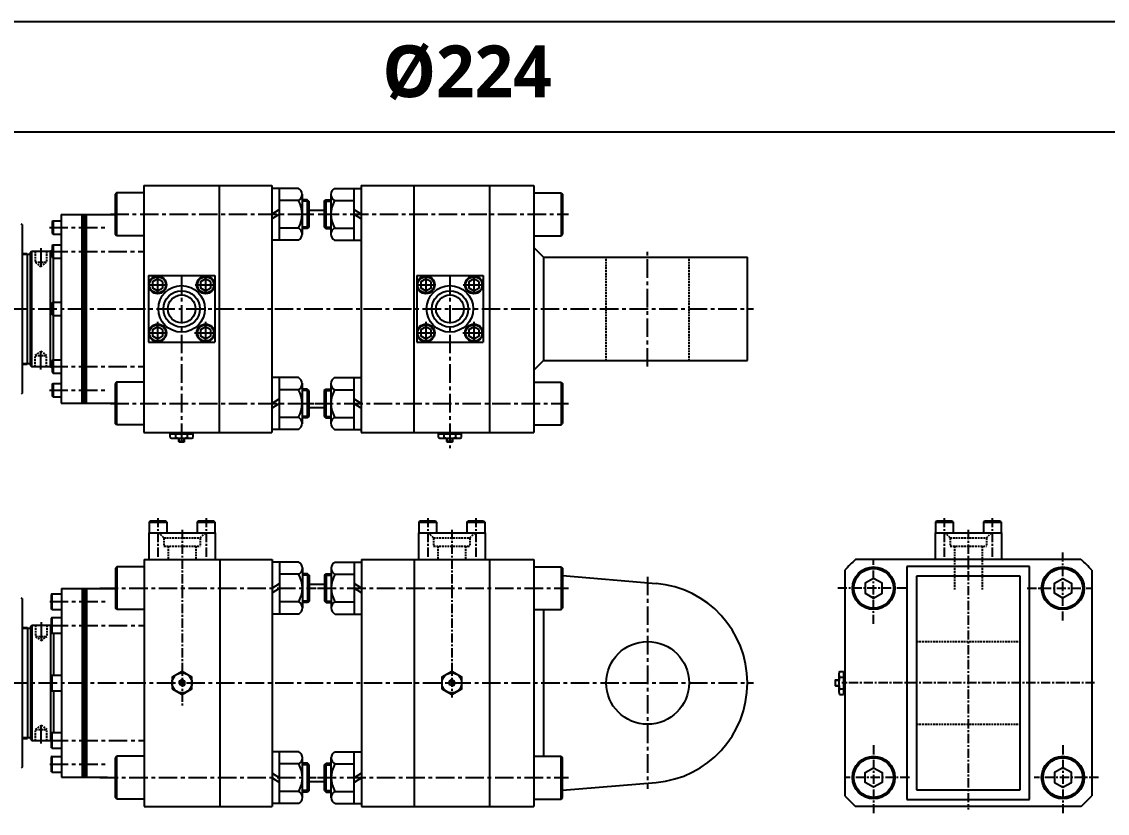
# Model space of a CAD drawing. Extents: x -819 to 10005, y 0 to 4179.
# Drawn here: x 6527 to 7996, y 1151 to 2222 of the extents above; entities that cross this region are included whole.
import ezdxf

# ---------------------------------------------------------------- set-up
doc = ezdxf.new("R2010")
doc.units = 0
doc.header["$LTSCALE"] = 10
doc.header["$MEASUREMENT"] = 0
for name, pattern in [('CENTER', [2, 1.25, -0.25, 0.25, -0.25]), ('CENTERX2', [4, 2.5, -0.5, 0.5, -0.5]), ('HIDDEN', [0.375, 0.25, -0.125])]:
    doc.linetypes.add(name, pattern=pattern)
doc.layers.get('0').update_dxf_attribs({"linetype": 'CONTINUOUS'})
for name, color, linetype in [('BOM-UDEF', 3, 'CONTINUOUS'), ('CEN', 1, 'CENTERX2'), ('DIM', 2, 'CONTINUOUS'), ('ML', 7, 'CONTINUOUS')]:
    doc.layers.add(name, color=color, linetype=linetype)
doc.styles.add('문자', font='romans.shx')

msp = doc.modelspace()

# ---------------------------------------------------------------- linework, layer by layer
for p, q in [((10004.7, 2221.7), (0, 2221.7)), ((10004.7, 2072.2), (0, 2072.2)), ((7509.3, 1763.3), (7509.3, 1903.3)), ((7259.3, 1472.7), (7385.7, 1462)), ((7259.3, 1182.2), (7385.7, 1192.9))]:
    msp.add_line(p, q)
at = {"color": 7, "linetype": 'Continuous'}
for p, q in [((6728.2, 1659.2), (6728.2, 1664.3)), ((6728.2, 1664.3), (6734.5, 1664.3)), ((6729.2, 1664.3), (6729.2, 1666.3)), ((6729.2, 1666.3), (6758.4, 1666.3)), ((6734.5, 1664.3), (6759.4, 1664.3)), ((6736, 1659.2), (6736, 1664.3)), ((6751.6, 1659.2), (6751.6, 1664.3)), ((6758.4, 1664.3), (6758.4, 1666.3)), ((6759.4, 1659.2), (6759.4, 1664.3)), ((7091.2, 1659.2), (7091.2, 1664.3)), ((7091.2, 1664.3), (7097.5, 1664.3)), ((7092.2, 1664.3), (7092.2, 1666.3)), ((7092.2, 1666.3), (7121.4, 1666.3)), ((7097.5, 1664.3), (7122.4, 1664.3)), ((7099, 1659.2), (7099, 1664.3)), ((7114.6, 1659.2), (7114.6, 1664.3)), ((7121.4, 1664.3), (7121.4, 1666.3)), ((7122.4, 1659.2), (7122.4, 1664.3)), ((6731.4, 1658.3), (6756.2, 1658.3)), ((6739.8, 1658.5), (6739.8, 1658.5)), ((6739.8, 1653.8), (6739.8, 1658.3)), ((6739.8, 1653.8), (6740.3, 1653.3)), ((6747.8, 1653.8), (6739.8, 1653.8)), ((6740.3, 1653.3), (6747.3, 1653.3)), ((6747.8, 1653.8), (6747.3, 1653.3)), ((6747.8, 1653.8), (6747.8, 1658.3)), ((7094.4, 1658.3), (7119.2, 1658.3)), ((7102.8, 1658.5), (7102.8, 1658.5)), ((7102.8, 1653.8), (7102.8, 1658.3)), ((7102.8, 1653.8), (7103.3, 1653.3)), ((7110.8, 1653.8), (7102.8, 1653.8)), ((7103.3, 1653.3), (7110.3, 1653.3)), ((7110.8, 1653.8), (7110.3, 1653.3)), ((7110.8, 1653.8), (7110.8, 1658.3)), ((7633.1, 1339.9), (7633.1, 1315)), ((7634.1, 1343), (7639.1, 1343)), ((7639.1, 1343), (7639.1, 1336.7)), ((7639.1, 1342), (7641.1, 1342)), ((7639.1, 1336.7), (7639.1, 1311.9)), ((7641.1, 1342), (7641.1, 1312.9)), ((7628.6, 1331.4), (7628.1, 1330.9)), ((7628.1, 1330.9), (7628.1, 1323.9)), ((7628.6, 1323.4), (7628.1, 1323.9)), ((7628.6, 1331.4), (7633.1, 1331.4)), ((7628.6, 1323.4), (7628.6, 1331.4)), ((7628.6, 1323.4), (7633.1, 1323.4)), ((7633.4, 1331.4), (7633.4, 1331.4)), ((7634.1, 1335.2), (7639.1, 1335.2)), ((7634.1, 1319.6), (7639.1, 1319.6)), ((7634.1, 1311.9), (7639.1, 1311.9)), ((7639.1, 1312.9), (7641.1, 1312.9))]:
    msp.add_line(p, q, dxfattribs=at)
for points in [[(6730.8, 1319.6), (6744.3, 1311.9), (6757.8, 1319.6), (6757.8, 1335.2), (6744.3, 1343), (6730.8, 1335.2)], [(7095.8, 1319.6), (7109.3, 1311.9), (7122.8, 1319.6), (7122.8, 1335.2), (7109.3, 1343), (7095.8, 1335.2)], [(6742.8, 1329.9), (6741.4, 1327.4), (6742.8, 1324.9), (6745.7, 1324.9), (6747.1, 1327.4), (6745.7, 1329.9)], [(7107.8, 1329.9), (7106.4, 1327.4), (7107.8, 1324.9), (7110.7, 1324.9), (7112.1, 1327.4), (7110.7, 1329.9)]]:
    msp.add_lwpolyline(points, close=True, dxfattribs=at)
msp.add_circle((7374.3, 1327.4), 56)
for centre, radius in [((6744.3, 1327.4), 13.5), ((7109.3, 1327.4), 13.5), ((6744.3, 1327.4), 3.5), ((7109.3, 1327.4), 3.5)]:
    msp.add_circle(centre, radius, dxfattribs=at)
for centre, radius, start, end in [((6731.4, 1663.9), 5.62, 235.6158, 270), ((6732.1, 1666.5), 8.22, 241.7006, 298.2994), ((6743.8, 1689.6), 31.3, 255.6172, 270.0141), ((6743.8, 1689.6), 31.3, 269.9859, 284.3828), ((6755.5, 1666.5), 8.22, 241.7006, 298.2994), ((7094.4, 1663.9), 5.62, 235.6158, 270), ((7095.1, 1666.5), 8.22, 241.7006, 298.2994), ((7106.8, 1689.6), 31.3, 255.6172, 270.0141), ((7106.8, 1689.6), 31.3, 269.9859, 284.3828), ((7118.5, 1666.5), 8.22, 241.7006, 298.2994), ((7638.7, 1339.9), 5.62, 145.6158, 180), ((7641.3, 1339.1), 8.22, 151.7006, 208.2994), ((7664.4, 1327.4), 31.3, 165.6172, 180.0141), ((7664.4, 1327.4), 31.3, 179.9859, 194.3828), ((7641.3, 1315.7), 8.22, 151.7006, 208.2994)]:
    msp.add_arc(centre, radius, start, end, dxfattribs=at)
msp.add_arc((7374.3, 1327.4), 135, 274.8429, 85.1571)
at = {"layer": 'BOM-UDEF', "color": 0}
for p, q in [((7891.1, 1484.9), (7725.1, 1484.9)), ((7725.1, 1484.9), (7725.1, 1169.9)), ((7891.1, 1169.9), (7891.1, 1484.9)), ((7738.1, 1471.9), (7738.1, 1182.9)), ((7878.1, 1471.9), (7738.1, 1471.9)), ((7878.1, 1182.9), (7878.1, 1471.9)), ((7738.1, 1182.9), (7878.1, 1182.9)), ((7725.1, 1169.9), (7891.1, 1169.9))]:
    msp.add_line(p, q, dxfattribs=at)
at = {"layer": 'CEN'}
for p, q in [((6647.5, 1961.3), (6924.5, 1961.3)), ((6928.4, 1961.3), (6952.5, 1961.3)), ((6931.8, 1961.3), (7267.3, 1961.3)), ((6564.8, 1943.3), (6643.3, 1943.3)), ((6902.1, 1943.3), (6901.8, 1943.3)), ((6553.3, 1915.3), (6553.3, 1887.7)), ((6564.8, 1911), (6692.8, 1911)), ((7374.3, 1755.3), (7374.3, 1911.3)), ((6698.8, 1865.8), (6725.8, 1865.8)), ((6711.3, 1878.3), (6711.3, 1850.8)), ((6743.8, 1878.3), (6743.8, 1653.3)), ((6761.9, 1865.8), (6788.8, 1865.8)), ((6776.3, 1878.3), (6776.3, 1850.8)), ((7061.8, 1865.8), (7088.8, 1865.8)), ((7074.3, 1878.3), (7074.3, 1850.8)), ((7106.8, 1878.3), (7106.8, 1644.9)), ((7124.9, 1865.8), (7151.8, 1865.8)), ((7139.3, 1878.3), (7139.3, 1850.8)), ((6309.8, 1833.3), (7517.3, 1833.3)), ((6711.3, 1815.8), (6711.3, 1788.3)), ((6776.3, 1815.6), (6776.3, 1788.3)), ((7074.3, 1815.8), (7074.3, 1788.3)), ((7139.3, 1815.6), (7139.3, 1788.3)), ((6698.8, 1800.8), (6726.4, 1800.8)), ((6761.3, 1800.8), (6788.8, 1800.8)), ((7061.8, 1800.8), (7089.4, 1800.8)), ((7124.3, 1800.8), (7151.8, 1800.8)), ((6553.3, 1751.3), (6553.3, 1778.9)), ((6564.8, 1755.5), (6692.8, 1755.5)), ((6564.8, 1723.3), (6643.3, 1723.3)), ((6902.1, 1723.3), (6901.8, 1723.3)), ((6647.5, 1705.3), (6922.5, 1705.3)), ((6923.8, 1705.3), (7267.3, 1705.3)), ((6902.6, 1473.6), (6902.3, 1473.6)), ((7374.3, 1470.9), (7374.3, 1184)), ((6632.9, 1455.4), (6925.6, 1455.4)), ((6927.8, 1455.4), (7267.3, 1455.4)), ((6565.3, 1437.4), (6643.8, 1437.4)), ((6553.8, 1409.4), (6553.8, 1381.8)), ((6565.3, 1405.2), (6693.3, 1405.2)), ((6310.3, 1327.4), (7517.3, 1327.4)), ((6553.8, 1245.4), (6553.8, 1273)), ((6565.3, 1249.7), (6693.3, 1249.7)), ((6565.3, 1217.4), (6643.8, 1217.4)), ((6632.9, 1199.4), (6914.6, 1199.4)), ((6632.9, 1199.4), (6925.6, 1199.4)), ((6927.8, 1199.4), (7267.3, 1199.4)), ((6902.6, 1181.2), (6902.3, 1181.2))]:
    msp.add_line(p, q, dxfattribs=at)
at = {"layer": 'DIM'}
for p, q in [((6527.9, 1907.3), (6534.8, 1907.3)), ((6527.9, 1759.3), (6534.8, 1759.3))]:
    msp.add_line(p, q, dxfattribs=at)
at = {"layer": 'ML'}
for p, q in [((6692.8, 2000.3), (6865.8, 2000.3)), ((6692.8, 2000.3), (6692.8, 1666.3)), ((6794.8, 2000.3), (6794.8, 1666.3)), ((6865.8, 2000.3), (6865.8, 1666.3)), ((6986.8, 2000.3), (6986.8, 1666.3)), ((6986.8, 2000.3), (7220.3, 2000.3)), ((7057.8, 2000.3), (7057.8, 1666.3)), ((7160.3, 2000.3), (7160.3, 1666.3)), ((7220.3, 2000.3), (7220.3, 1666.3)), ((6655.8, 1990.3), (6653.8, 1988.3)), ((6653.8, 1988.3), (6653.8, 1934.3)), ((6692.8, 1990.3), (6655.8, 1990.3)), ((6655.8, 1990.3), (6655.8, 1932.3)), ((6901.8, 1996.3), (6865.8, 1996.3)), ((6875.8, 1996.3), (6875.8, 1926.3)), ((6906.8, 1988.6), (6906.8, 1934)), ((6945.8, 1988.6), (6945.8, 1934)), ((6950.8, 1996.3), (6986.8, 1996.3)), ((6976.8, 1996.3), (6976.8, 1926.3)), ((7220.3, 1990.3), (7257.3, 1990.3)), ((7257.3, 1990.3), (7257.3, 1932.3)), ((7257.3, 1990.3), (7259.3, 1988.3)), ((7259.3, 1988.3), (7259.3, 1934.3)), ((6901.8, 1979.9), (6875.8, 1979.9)), ((6913.8, 1980.8), (6906.8, 1980.8)), ((6913.8, 1980.8), (6913.8, 1941.8)), ((6915.8, 1978.8), (6913.8, 1980.8)), ((6915.8, 1978.8), (6915.8, 1943.8)), ((6936.8, 1978.8), (6938.8, 1980.8)), ((6936.8, 1978.8), (6936.8, 1943.8)), ((6938.8, 1980.8), (6945.8, 1980.8)), ((6938.8, 1980.8), (6938.8, 1941.8)), ((6950.8, 1979.9), (6976.8, 1979.9)), ((6580.8, 1960.8), (6653.8, 1960.8)), ((6580.8, 1960.8), (6580.8, 1705.8)), ((6608.8, 1960.8), (6608.8, 1705.8)), ((6610.8, 1960.8), (6610.8, 1705.8)), ((6612.8, 1960.8), (6612.8, 1705.8)), ((6614.8, 1960.8), (6614.8, 1705.8)), ((6915.8, 1966.8), (6936.8, 1966.8)), ((6527.9, 1947.4), (6526.9, 1948.4)), ((6527.9, 1947.4), (6527.9, 1719.4)), ((6568.8, 1951.3), (6569.8, 1952.3)), ((6568.8, 1951.3), (6568.8, 1935.3)), ((6569.8, 1952.3), (6580.8, 1952.3)), ((6569.8, 1952.3), (6569.8, 1934.3)), ((6901.8, 1942.6), (6875.8, 1942.6)), ((6913.8, 1941.8), (6906.8, 1941.8)), ((6915.8, 1943.8), (6913.8, 1941.8)), ((6936.8, 1943.8), (6938.8, 1941.8)), ((6938.8, 1941.8), (6945.8, 1941.8)), ((6950.8, 1942.6), (6976.8, 1942.6)), ((6568.8, 1935.3), (6569.8, 1934.3)), ((6569.8, 1934.3), (6580.8, 1934.3)), ((6655.8, 1932.3), (6653.8, 1934.3)), ((6692.8, 1932.3), (6655.8, 1932.3)), ((6901.8, 1926.3), (6865.8, 1926.3)), ((6950.8, 1926.3), (6986.8, 1926.3)), ((7220.3, 1932.3), (7257.3, 1932.3)), ((7257.3, 1932.3), (7259.3, 1934.3)), ((6527.9, 1922.4), (6527.9, 1744.4)), ((6538.8, 1909.3), (6540.8, 1911.3)), ((6540.8, 1911.3), (6540.8, 1755.3)), ((6540.8, 1911.3), (6565.8, 1911.3)), ((6565.8, 1911.3), (6568.8, 1912.8)), ((6565.8, 1911.3), (6565.8, 1755.3)), ((6568.8, 1919), (6569.8, 1920)), ((6568.8, 1919), (6568.8, 1903)), ((6569.8, 1920), (6580.8, 1920)), ((6569.8, 1920), (6569.8, 1902)), ((6569.8, 1913.3), (6569.8, 1753.3)), ((7233.3, 1903.3), (7220.3, 1916.3)), ((6527.9, 1908.3), (6534.8, 1908.3)), ((6534.8, 1908.3), (6534.8, 1758.3)), ((6534.8, 1907.3), (6538.8, 1907.3)), ((6538.8, 1909.3), (6538.8, 1757.3)), ((6568.8, 1903), (6569.8, 1902)), ((6569.8, 1902), (6580.8, 1902)), ((7233.3, 1903.3), (7509.3, 1903.3)), ((7233.3, 1903.3), (7233.3, 1763.3)), ((7233.3, 1903.3), (7233.3, 1903.3)), ((6698.8, 1878.3), (6698.8, 1788.3)), ((6698.8, 1878.3), (6788.8, 1878.3)), ((6788.8, 1878.3), (6788.8, 1788.3)), ((7061.8, 1878.3), (7061.8, 1788.3)), ((7061.8, 1878.3), (7151.8, 1878.3)), ((7151.8, 1878.3), (7151.8, 1788.3)), ((6568.8, 1841.3), (6569.8, 1842.3)), ((6568.8, 1841.3), (6568.8, 1825.3)), ((6569.8, 1842.3), (6569.8, 1824.3)), ((6569.8, 1842.3), (6580.8, 1842.3)), ((6568.8, 1825.3), (6569.8, 1824.3)), ((6569.8, 1824.3), (6580.8, 1824.3)), ((6698.8, 1788.3), (6788.8, 1788.3)), ((7061.8, 1788.3), (7151.8, 1788.3)), ((6568.8, 1763.5), (6569.8, 1764.5)), ((6568.8, 1763.5), (6568.8, 1747.5)), ((6569.8, 1764.5), (6580.8, 1764.5)), ((6569.8, 1764.5), (6569.8, 1746.5)), ((7233.3, 1763.3), (7220.3, 1750.3)), ((7233.3, 1763.3), (7509.3, 1763.3)), ((6527.9, 1758.3), (6534.8, 1758.3)), ((6534.8, 1759.3), (6538.8, 1759.3)), ((6538.8, 1757.3), (6540.8, 1755.3)), ((6540.8, 1755.3), (6565.8, 1755.3)), ((6565.8, 1755.3), (6568.8, 1753.8)), ((6568.8, 1747.5), (6569.8, 1746.5)), ((6569.8, 1746.5), (6580.8, 1746.5)), ((6655.8, 1734.3), (6653.8, 1732.3)), ((6692.8, 1734.3), (6655.8, 1734.3)), ((6655.8, 1734.3), (6655.8, 1676.3)), ((6901.8, 1740.3), (6865.8, 1740.3)), ((6875.8, 1740.3), (6875.8, 1670.3)), ((6950.8, 1740.3), (6986.8, 1740.3)), ((6976.8, 1740.3), (6976.8, 1670.3)), ((7220.3, 1734.3), (7257.3, 1734.3)), ((7257.3, 1734.3), (7257.3, 1676.3)), ((7257.3, 1734.3), (7259.3, 1732.3)), ((6527.9, 1719.4), (6526.9, 1718.4)), ((6568.8, 1731.3), (6569.8, 1732.3)), ((6568.8, 1731.3), (6568.8, 1715.3)), ((6569.8, 1732.3), (6569.8, 1714.3)), ((6569.8, 1732.3), (6580.8, 1732.3)), ((6653.8, 1732.3), (6653.8, 1678.3)), ((6901.8, 1723.9), (6875.8, 1723.9)), ((6906.8, 1732.6), (6906.8, 1678)), ((6913.8, 1724.8), (6906.8, 1724.8)), ((6913.8, 1724.8), (6913.8, 1685.8)), ((6915.8, 1722.8), (6913.8, 1724.8)), ((6915.8, 1722.8), (6915.8, 1687.8)), ((6936.8, 1722.8), (6938.8, 1724.8)), ((6936.8, 1722.8), (6936.8, 1687.8)), ((6938.8, 1724.8), (6938.8, 1685.8)), ((6938.8, 1724.8), (6945.8, 1724.8)), ((6945.8, 1732.6), (6945.8, 1678)), ((6950.8, 1723.9), (6976.8, 1723.9)), ((7259.3, 1732.3), (7259.3, 1678.3)), ((6568.8, 1715.3), (6569.8, 1714.3)), ((6569.8, 1714.3), (6580.8, 1714.3)), ((6580.8, 1705.8), (6653.8, 1705.8)), ((6915.8, 1699.8), (6936.8, 1699.8)), ((6655.8, 1676.3), (6653.8, 1678.3)), ((6692.8, 1676.3), (6655.8, 1676.3)), ((6901.8, 1686.6), (6875.8, 1686.6)), ((6913.8, 1685.8), (6906.8, 1685.8)), ((6915.8, 1687.8), (6913.8, 1685.8)), ((6936.8, 1687.8), (6938.8, 1685.8)), ((6938.8, 1685.8), (6945.8, 1685.8)), ((6950.8, 1686.6), (6976.8, 1686.6)), ((7220.3, 1676.3), (7257.3, 1676.3)), ((7257.3, 1676.3), (7259.3, 1678.3)), ((6692.8, 1666.3), (6865.8, 1666.3)), ((6901.8, 1670.3), (6865.8, 1670.3)), ((6950.8, 1670.3), (6986.8, 1670.3)), ((6986.8, 1666.3), (7220.3, 1666.3)), ((6699.8, 1544.9), (6701.3, 1546.4)), ((6699.8, 1544.9), (6699.8, 1530.4)), ((6699.8, 1544.9), (6723.8, 1544.9)), ((6701.3, 1546.4), (6722.3, 1546.4)), ((6722.3, 1546.4), (6723.8, 1544.9)), ((6723.8, 1544.9), (6723.8, 1530.4)), ((6764.8, 1544.9), (6766.3, 1546.4)), ((6764.8, 1544.9), (6764.8, 1530.4)), ((6764.8, 1544.9), (6788.8, 1544.9)), ((6766.3, 1546.4), (6787.3, 1546.4)), ((6787.3, 1546.4), (6788.8, 1544.9)), ((6788.8, 1544.9), (6788.8, 1530.4)), ((7064.8, 1544.9), (7066.3, 1546.4)), ((7064.8, 1544.9), (7088.8, 1544.9)), ((7064.8, 1544.9), (7064.8, 1530.4)), ((7066.3, 1546.4), (7087.3, 1546.4)), ((7087.3, 1546.4), (7088.8, 1544.9)), ((7088.8, 1544.9), (7088.8, 1530.4)), ((7129.8, 1544.9), (7131.3, 1546.4)), ((7129.8, 1544.9), (7153.8, 1544.9)), ((7129.8, 1544.9), (7129.8, 1530.4)), ((7131.3, 1546.4), (7152.3, 1546.4)), ((7152.3, 1546.4), (7153.8, 1544.9)), ((7153.8, 1544.9), (7153.8, 1530.4)), ((7763.6, 1544.9), (7765.1, 1546.4)), ((7763.6, 1544.9), (7787.6, 1544.9)), ((7763.6, 1544.9), (7763.6, 1530.4)), ((7765.1, 1546.4), (7786.1, 1546.4)), ((7786.1, 1546.4), (7787.6, 1544.9)), ((7787.6, 1544.9), (7787.6, 1530.4)), ((7828.6, 1544.9), (7830.1, 1546.4)), ((7828.6, 1544.9), (7852.6, 1544.9)), ((7828.6, 1544.9), (7828.6, 1530.4)), ((7830.1, 1546.4), (7851.1, 1546.4)), ((7851.1, 1546.4), (7852.6, 1544.9)), ((7852.6, 1544.9), (7852.6, 1530.4)), ((6699.3, 1530.4), (6789.3, 1530.4)), ((6699.3, 1530.4), (6699.3, 1494.4)), ((6789.3, 1530.4), (6789.3, 1494.4)), ((7064.3, 1530.4), (7154.3, 1530.4)), ((7064.3, 1530.4), (7064.3, 1494.4)), ((7154.3, 1530.4), (7154.3, 1494.4)), ((7763.1, 1530.4), (7853.1, 1530.4)), ((7763.1, 1530.4), (7763.1, 1494.4)), ((7853.1, 1530.4), (7853.1, 1494.4)), ((6656.3, 1484.6), (6654.3, 1482.6)), ((6693.3, 1484.6), (6656.3, 1484.6)), ((6656.3, 1484.6), (6656.3, 1426.6)), ((6693.3, 1494.4), (6866.3, 1494.4)), ((6693.3, 1494.4), (6693.3, 1160.4)), ((6795.3, 1494.4), (6795.3, 1160.4)), ((6866.3, 1494.4), (6866.3, 1160.4)), ((6902.3, 1490.6), (6866.3, 1490.6)), ((6876.3, 1490.6), (6876.3, 1420.6)), ((6951.3, 1490.6), (6987.3, 1490.6)), ((6977.3, 1490.6), (6977.3, 1420.6)), ((6987.3, 1494.4), (6987.3, 1160.4)), ((6987.3, 1494.4), (7220.3, 1494.4)), ((7058.3, 1494.4), (7058.3, 1160.4)), ((7160.3, 1494.4), (7160.3, 1160.4)), ((7220.3, 1494.4), (7220.3, 1160.4)), ((7220.3, 1484.6), (7257.3, 1484.6)), ((7257.3, 1484.6), (7257.3, 1426.6)), ((7257.3, 1484.6), (7259.3, 1482.6)), ((7960.6, 1494.4), (7655.6, 1494.4)), ((6654.3, 1482.6), (6654.3, 1428.6)), ((6902.3, 1474.3), (6876.3, 1474.3)), ((6907.3, 1482.9), (6907.3, 1428.4)), ((6914.3, 1475.1), (6907.3, 1475.1)), ((6914.3, 1475.1), (6914.3, 1436.1)), ((6916.3, 1473.1), (6914.3, 1475.1)), ((6916.3, 1473.1), (6916.3, 1438.1)), ((6937.3, 1473.1), (6939.3, 1475.1)), ((6937.3, 1473.1), (6937.3, 1438.1)), ((6939.3, 1475.1), (6939.3, 1436.1)), ((6939.3, 1475.1), (6946.3, 1475.1)), ((6946.3, 1482.9), (6946.3, 1428.4)), ((6951.3, 1474.3), (6977.3, 1474.3)), ((7259.3, 1482.6), (7259.3, 1428.6)), ((7641.1, 1480), (7641.1, 1174.9)), ((7975.1, 1480), (7975.1, 1174.9)), ((6581.3, 1454.9), (6581.3, 1199.9)), ((6581.3, 1454.9), (6654.3, 1454.9)), ((6609.3, 1454.9), (6609.3, 1199.9)), ((6611.3, 1454.9), (6611.3, 1199.9)), ((6613.3, 1454.9), (6613.3, 1199.9)), ((6615.3, 1454.9), (6615.3, 1199.9)), ((6916.3, 1460.9), (6937.3, 1460.9)), ((6527.9, 1441.6), (6526.9, 1442.6)), ((6527.9, 1441.6), (6527.9, 1213.6)), ((6568, 1447.9), (6567.3, 1447.2)), ((6567.3, 1447.2), (6567.3, 1427.6)), ((6568, 1447.9), (6581.3, 1447.9)), ((6568, 1447.9), (6568, 1426.9)), ((6568, 1426.9), (6567.3, 1427.6)), ((6568, 1426.9), (6581.3, 1426.9)), ((6656.3, 1426.6), (6654.3, 1428.6)), ((6693.3, 1426.6), (6656.3, 1426.6)), ((6902.3, 1437), (6876.3, 1437)), ((6914.3, 1436.1), (6907.3, 1436.1)), ((6916.3, 1438.1), (6914.3, 1436.1)), ((6937.3, 1438.1), (6939.3, 1436.1)), ((6939.3, 1436.1), (6946.3, 1436.1)), ((6951.3, 1437), (6977.3, 1437)), ((7220.3, 1426.6), (7257.3, 1426.6)), ((7233.3, 1426.6), (7233.3, 1228.2)), ((7257.3, 1426.6), (7259.3, 1428.6)), ((6527.9, 1416.6), (6527.9, 1238.6)), ((6568, 1415.7), (6567.3, 1415)), ((6567.3, 1415), (6567.3, 1395.4)), ((6568, 1415.7), (6581.3, 1415.7)), ((6568, 1415.7), (6568, 1394.7)), ((6902.3, 1420.6), (6866.3, 1420.6)), ((6951.3, 1420.6), (6987.3, 1420.6)), ((6527.9, 1402.4), (6535.3, 1402.4)), ((6535.3, 1402.4), (6535.3, 1252.4)), ((6535.3, 1401.4), (6539.3, 1401.4)), ((6539.3, 1403.4), (6541.3, 1405.4)), ((6539.3, 1403.4), (6539.3, 1251.4)), ((6541.3, 1405.4), (6566.3, 1405.4)), ((6541.3, 1405.4), (6541.3, 1249.4)), ((6566.3, 1405.4), (6567.3, 1405.9)), ((6566.3, 1405.4), (6566.3, 1249.4)), ((6568, 1394.7), (6567.3, 1395.4)), ((6568, 1394.7), (6581.3, 1394.7)), ((6570.3, 1394.7), (6570.3, 1337.9)), ((6568, 1337.9), (6567.3, 1337.2)), ((6567.3, 1337.2), (6567.3, 1317.6)), ((6568, 1337.9), (6581.3, 1337.9)), ((6568, 1337.9), (6568, 1316.9)), ((6568, 1316.9), (6567.3, 1317.6)), ((6568, 1316.9), (6581.3, 1316.9)), ((6570.3, 1316.9), (6570.3, 1260.2)), ((6527.9, 1252.4), (6535.3, 1252.4)), ((6535.3, 1253.4), (6539.3, 1253.4)), ((6539.3, 1251.4), (6541.3, 1249.4)), ((6541.3, 1249.4), (6566.3, 1249.4)), ((6566.3, 1249.4), (6567.3, 1248.9)), ((6568, 1260.2), (6567.3, 1259.5)), ((6567.3, 1259.5), (6567.3, 1239.9)), ((6568, 1260.2), (6581.3, 1260.2)), ((6568, 1260.2), (6568, 1239.2)), ((6568, 1239.2), (6567.3, 1239.9)), ((6568, 1239.2), (6581.3, 1239.2)), ((6902.3, 1234.2), (6866.3, 1234.2)), ((6876.3, 1164.2), (6876.3, 1234.2)), ((6951.3, 1234.2), (6987.3, 1234.2)), ((6977.3, 1164.2), (6977.3, 1234.2)), ((6568, 1227.9), (6567.3, 1227.2)), ((6567.3, 1227.2), (6567.3, 1207.6)), ((6568, 1227.9), (6581.3, 1227.9)), ((6568, 1227.9), (6568, 1206.9)), ((6656.3, 1228.2), (6654.3, 1226.2)), ((6654.3, 1172.2), (6654.3, 1226.2)), ((6693.3, 1228.2), (6656.3, 1228.2)), ((6656.3, 1170.2), (6656.3, 1228.2)), ((6907.3, 1171.9), (6907.3, 1226.5)), ((6946.3, 1171.9), (6946.3, 1226.5)), ((7220.3, 1228.2), (7257.3, 1228.2)), ((7257.3, 1170.2), (7257.3, 1228.2)), ((7257.3, 1228.2), (7259.3, 1226.2)), ((7259.3, 1172.2), (7259.3, 1226.2)), ((6527.9, 1213.6), (6526.9, 1212.6)), ((6568, 1206.9), (6567.3, 1207.6)), ((6568, 1206.9), (6581.3, 1206.9)), ((6902.3, 1217.8), (6876.3, 1217.8)), ((6914.3, 1218.7), (6907.3, 1218.7)), ((6914.3, 1179.7), (6914.3, 1218.7)), ((6916.3, 1216.7), (6914.3, 1218.7)), ((6916.3, 1181.7), (6916.3, 1216.7)), ((6937.3, 1216.7), (6939.3, 1218.7)), ((6937.3, 1181.7), (6937.3, 1216.7)), ((6939.3, 1179.7), (6939.3, 1218.7)), ((6939.3, 1218.7), (6946.3, 1218.7)), ((6951.3, 1217.8), (6977.3, 1217.8)), ((6581.3, 1199.9), (6643.3, 1199.9)), ((6916.3, 1193.9), (6937.3, 1193.9)), ((6902.3, 1180.6), (6876.3, 1180.6)), ((6914.3, 1179.7), (6907.3, 1179.7)), ((6916.3, 1181.7), (6914.3, 1179.7)), ((6937.3, 1181.7), (6939.3, 1179.7)), ((6939.3, 1179.7), (6946.3, 1179.7)), ((6951.3, 1180.6), (6977.3, 1180.6)), ((6656.3, 1170.2), (6654.3, 1172.2)), ((6693.3, 1170.2), (6656.3, 1170.2)), ((6693.3, 1160.4), (6866.3, 1160.4)), ((6902.3, 1164.2), (6866.3, 1164.2)), ((6951.3, 1164.2), (6987.3, 1164.2)), ((6987.3, 1160.4), (7220.3, 1160.4)), ((7220.3, 1170.2), (7257.3, 1170.2)), ((7257.3, 1170.2), (7259.3, 1172.2)), ((7960.6, 1160.4), (7655.6, 1160.4))]:
    msp.add_line(p, q, dxfattribs=at)
at = {"layer": 'ML', "color": 2}
for p, q in [((6915.8, 1978.8), (6906.8, 1978.8)), ((6936.8, 1978.8), (6945.8, 1978.8)), ((6865.8, 1961.3), (6875.8, 1967.5)), ((6865.8, 1955), (6875.8, 1961.3)), ((6986.8, 1961.3), (6976.8, 1967.5)), ((6986.8, 1955), (6976.8, 1961.3)), ((6915.8, 1943.8), (6906.8, 1943.8)), ((6936.8, 1943.8), (6945.8, 1943.8)), ((6915.8, 1722.8), (6906.8, 1722.8)), ((6936.8, 1722.8), (6945.8, 1722.8)), ((6865.8, 1705.3), (6875.8, 1711.5)), ((6865.8, 1699), (6875.8, 1705.3)), ((6986.8, 1705.3), (6976.8, 1711.5)), ((6986.8, 1699), (6976.8, 1705.3)), ((6915.8, 1687.8), (6906.8, 1687.8)), ((6936.8, 1687.8), (6945.8, 1687.8)), ((6740.3, 1658.5), (6740.3, 1658.5)), ((6740.3, 1653.3), (6740.3, 1658.3)), ((6747.3, 1653.3), (6747.3, 1658.3)), ((7103.3, 1658.5), (7103.3, 1658.5)), ((7103.3, 1653.3), (7103.3, 1658.3)), ((7110.3, 1653.3), (7110.3, 1658.3)), ((6916.3, 1473.1), (6907.3, 1473.1)), ((6937.3, 1473.1), (6946.3, 1473.1)), ((6866.3, 1455.6), (6876.3, 1461.9)), ((6866.3, 1449.4), (6876.3, 1455.6)), ((6987.3, 1455.6), (6977.3, 1461.9)), ((6987.3, 1449.4), (6977.3, 1455.6)), ((6916.3, 1438.1), (6907.3, 1438.1)), ((6937.3, 1438.1), (6946.3, 1438.1)), ((6527.9, 1401.4), (6539.3, 1401.4)), ((7628.1, 1330.9), (7633.1, 1330.9)), ((7628.1, 1323.9), (7633.1, 1323.9)), ((7633.3, 1330.9), (7633.3, 1330.9)), ((6527.9, 1253.4), (6539.3, 1253.4)), ((6866.3, 1205.5), (6876.3, 1199.2)), ((6916.3, 1216.7), (6907.3, 1216.7)), ((6937.3, 1216.7), (6946.3, 1216.7)), ((6987.3, 1205.5), (6977.3, 1199.2)), ((6866.3, 1199.2), (6876.3, 1192.9)), ((6987.3, 1199.2), (6977.3, 1192.9)), ((6916.3, 1181.7), (6907.3, 1181.7)), ((6937.3, 1181.7), (6946.3, 1181.7))]:
    msp.add_line(p, q, dxfattribs=at)
at = {"layer": 'ML', "color": 2, "linetype": 'HIDDEN'}
for p, q in [((6545.8, 1911.3), (6545.8, 1896.3)), ((6560.8, 1911.3), (6560.8, 1896.3)), ((6545.8, 1896.3), (6560.8, 1896.3)), ((6545.8, 1896.3), (6553.3, 1890.4)), ((6553.3, 1890.4), (6560.8, 1896.3)), ((7318.3, 1763.3), (7318.3, 1903.3)), ((7430.3, 1763.3), (7430.3, 1903.3)), ((6545.8, 1770.3), (6553.3, 1776.1)), ((6545.8, 1770.3), (6560.8, 1770.3)), ((6545.8, 1755.3), (6545.8, 1770.3)), ((6553.3, 1776.1), (6560.8, 1770.3)), ((6560.8, 1755.3), (6560.8, 1770.3)), ((6719.7, 1523.5), (6712.8, 1530.4)), ((6768.8, 1523.5), (6775.8, 1530.4)), ((7084.7, 1523.5), (7077.8, 1530.4)), ((7133.8, 1523.5), (7140.8, 1530.4)), ((7783.5, 1523.5), (7776.6, 1530.4)), ((7832.6, 1523.5), (7839.6, 1530.4)), ((6719.7, 1523.5), (6719.7, 1512.4)), ((6719.7, 1523.5), (6768.8, 1523.5)), ((6768.8, 1523.5), (6768.8, 1512.4)), ((7084.7, 1523.5), (7133.8, 1523.5)), ((7084.7, 1523.5), (7084.7, 1512.4)), ((7133.8, 1523.5), (7133.8, 1512.4)), ((7783.5, 1523.5), (7832.6, 1523.5)), ((7783.5, 1523.5), (7783.5, 1512.4)), ((7832.6, 1523.5), (7832.6, 1512.4)), ((6719.7, 1512.4), (6768.8, 1512.4)), ((6725.5, 1512.4), (6725.5, 1494.4)), ((6763, 1512.4), (6763, 1494.4)), ((7084.7, 1512.4), (7133.8, 1512.4)), ((7090.5, 1512.4), (7090.5, 1494.4)), ((7128, 1512.4), (7128, 1494.4)), ((7783.5, 1512.4), (7832.6, 1512.4)), ((7789.3, 1512.4), (7789.3, 1453.6)), ((7826.8, 1512.4), (7826.8, 1453.6)), ((6546.3, 1405.4), (6546.3, 1390.4)), ((6561.3, 1405.4), (6561.3, 1390.4)), ((6546.3, 1390.4), (6553.8, 1384.6)), ((6546.3, 1390.4), (6561.3, 1390.4)), ((6553.8, 1384.6), (6561.3, 1390.4)), ((7738.1, 1383.4), (7878.1, 1383.4)), ((6546.3, 1264.4), (6553.8, 1270.3)), ((6546.3, 1249.4), (6546.3, 1264.4)), ((6546.3, 1264.4), (6561.3, 1264.4)), ((6553.8, 1270.3), (6561.3, 1264.4)), ((6561.3, 1249.4), (6561.3, 1264.4)), ((7738.1, 1271.4), (7878.1, 1271.4))]:
    msp.add_line(p, q, dxfattribs=at)
at = {"layer": 'ML', "color": 1, "linetype": 'CENTER'}
for p, q in [((6711.8, 1550.4), (6711.8, 1494.4)), ((6776.8, 1550.4), (6776.8, 1494.4)), ((7076.8, 1550.4), (7076.8, 1494.4)), ((7141.8, 1550.4), (7141.8, 1494.4)), ((7775.6, 1550.4), (7775.6, 1494.4)), ((7840.6, 1550.4), (7840.6, 1494.4)), ((6744.3, 1534.4), (6744.3, 1296)), ((7109.3, 1534.4), (7109.3, 1307.5)), ((7808.1, 1534.4), (7808.1, 1490.4)), ((7808.1, 1498.4), (7808.1, 1156.4)), ((7936.1, 1411.6), (7936.1, 1503.8)), ((7680.1, 1407.1), (7680.1, 1494.4)), ((7723.9, 1455.4), (7631.7, 1455.4)), ((7887.8, 1455.4), (7975.1, 1455.4)), ((7979.1, 1327.4), (7637.1, 1327.4)), ((7680.1, 1243.3), (7680.1, 1151.1)), ((7936.1, 1243.3), (7936.1, 1151.1)), ((7728.4, 1199.4), (7641.1, 1199.4)), ((7984.4, 1199.4), (7897.1, 1199.4))]:
    msp.add_line(p, q, dxfattribs=at)
at = {"layer": 'ML'}
for points in [[(6718.3, 1869.8), (6711.3, 1873.8), (6704.3, 1869.8), (6704.3, 1861.7), (6711.3, 1857.7), (6718.3, 1861.7)], [(6783.3, 1869.8), (6776.3, 1873.8), (6769.3, 1869.8), (6769.3, 1861.7), (6776.3, 1857.7), (6783.3, 1861.7)], [(7081.3, 1869.8), (7074.3, 1873.8), (7067.3, 1869.8), (7067.3, 1861.7), (7074.3, 1857.7), (7081.3, 1861.7)], [(7146.3, 1869.8), (7139.3, 1873.8), (7132.3, 1869.8), (7132.3, 1861.7), (7139.3, 1857.7), (7146.3, 1861.7)], [(6718.3, 1804.8), (6711.3, 1808.8), (6704.3, 1804.8), (6704.3, 1796.7), (6711.3, 1792.7), (6718.3, 1796.7)], [(6783.3, 1804.8), (6776.3, 1808.8), (6769.3, 1804.8), (6769.3, 1796.7), (6776.3, 1792.7), (6783.3, 1796.7)], [(7081.3, 1804.8), (7074.3, 1808.8), (7067.3, 1804.8), (7067.3, 1796.7), (7074.3, 1792.7), (7081.3, 1796.7)], [(7146.3, 1804.8), (7139.3, 1808.8), (7132.3, 1804.8), (7132.3, 1796.7), (7139.3, 1792.7), (7146.3, 1796.7)], [(7680.1, 1442.2), (7691.6, 1448.8), (7691.6, 1462.1), (7680.1, 1468.7), (7668.6, 1462.1), (7668.6, 1448.8)], [(7936.1, 1442.2), (7924.6, 1448.8), (7924.6, 1462.1), (7936.1, 1468.7), (7947.6, 1462.1), (7947.6, 1448.8)], [(7680.1, 1212.7), (7691.6, 1206.1), (7691.6, 1192.8), (7680.1, 1186.2), (7668.6, 1192.8), (7668.6, 1206.1)], [(7936.1, 1212.7), (7924.6, 1206.1), (7924.6, 1192.8), (7936.1, 1186.2), (7947.6, 1192.8), (7947.6, 1206.1)]]:
    msp.add_lwpolyline(points, close=True, dxfattribs=at)
for centre, radius in [((6711.3, 1865.8), 12), ((6711.3, 1865.8), 11), ((6776.3, 1865.8), 12), ((6776.3, 1865.8), 11), ((7074.3, 1865.8), 12), ((7074.3, 1865.8), 11), ((7139.3, 1865.8), 12), ((7139.3, 1865.8), 11), ((6743.8, 1833.3), 31.5), ((6743.8, 1833.3), 24.6), ((6743.8, 1833.3), 18.8), ((7106.8, 1833.3), 31.5), ((7106.8, 1833.3), 24.6), ((7106.8, 1833.3), 18.8), ((6711.3, 1800.8), 12), ((6711.3, 1800.8), 11), ((6776.3, 1800.8), 12), ((6776.3, 1800.8), 11), ((7074.3, 1800.8), 12), ((7074.3, 1800.8), 11), ((7139.3, 1800.8), 12), ((7139.3, 1800.8), 11), ((7680.1, 1455.4), 28.8), ((7936.1, 1455.4), 28.8), ((7680.1, 1455.4), 26.8), ((7936.1, 1455.4), 26.8), ((7680.1, 1199.4), 28.8), ((7680.1, 1199.4), 26.8), ((7936.1, 1199.4), 28.8), ((7936.1, 1199.4), 26.8)]:
    msp.add_circle(centre, radius, dxfattribs=at)
for centre, radius, start, end in [((6897.6, 1988.1), 9.21, 297.0922, 62.9078), ((6955, 1988.1), 9.21, 117.0922, 242.9078), ((6869.7, 1961.3), 37.1, 329.9227, 30.0773), ((6982.9, 1961.3), 37.1, 149.9227, 210.0773), ((6897.6, 1934.5), 9.21, 297.0979, 62.9021), ((6955, 1934.5), 9.21, 117.0979, 242.9021), ((6897.6, 1732.1), 9.21, 297.0922, 62.9078), ((6955, 1732.1), 9.21, 117.0922, 242.9078), ((6869.7, 1705.3), 37.1, 329.9227, 30.0773), ((6982.9, 1705.3), 37.1, 149.9227, 210.0773), ((6897.6, 1678.5), 9.21, 297.0979, 62.9021), ((6955, 1678.5), 9.21, 117.0979, 242.9021), ((6898.1, 1482.4), 9.21, 297.0922, 62.9078), ((6955.4, 1482.4), 9.21, 117.0922, 242.9078), ((7808.1, 1327.4), 226.2, 132.4072, 137.5928), ((7808.1, 1327.4), 226.2, 42.4072, 47.5928), ((6870.1, 1455.6), 37.1, 329.9227, 30.0773), ((6983.4, 1455.6), 37.1, 149.9227, 210.0773), ((6898.1, 1428.8), 9.21, 297.0979, 62.9021), ((6955.4, 1428.8), 9.21, 117.0979, 242.9021), ((6898.1, 1226), 9.21, 297.0979, 62.9021), ((6955.4, 1226), 9.21, 117.0979, 242.9021), ((6870.1, 1199.2), 37.1, 329.9227, 30.0773), ((6983.4, 1199.2), 37.1, 149.9227, 210.0773), ((6898.1, 1172.4), 9.21, 297.0922, 62.9078), ((6955.4, 1172.4), 9.21, 117.0922, 242.9078), ((7808.1, 1327.4), 226.2, 222.4072, 227.5928), ((7808.1, 1327.4), 226.2, 312.4072, 317.5928)]:
    msp.add_arc(centre, radius, start, end, dxfattribs=at)
at = {"layer": 'ML', "color": 2}
for centre in [(6744.3, 1327.4), (7109.3, 1327.4)]:
    msp.add_arc(centre, 4, 270, 180, dxfattribs=at)

# ---------------------------------------------------------------- texts
at = {"insert": (7015.5, 2189.6), "char_height": 70, "attachment_point": 1, "style": '문자'}
msp.add_mtext_dynamic_manual_height_columns('{\\fMalgun Gothic|b1|i0|c129|p50;%%C224}', width=124.533, gutter_width=16, heights=[-75.6], dxfattribs=at)

doc.saveas('drawing.dxf')
